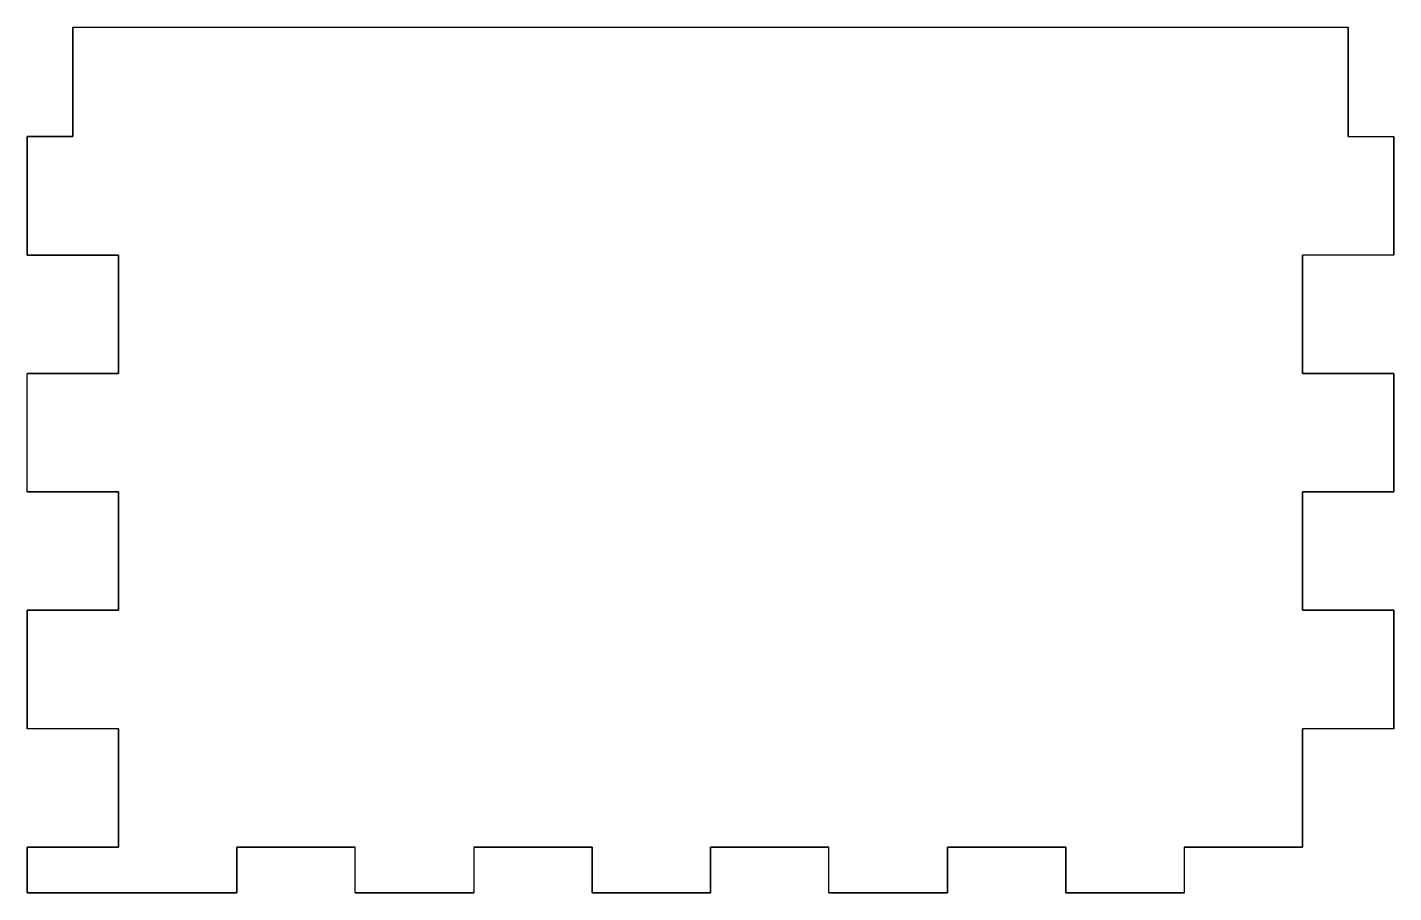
# Model space of a CAD drawing. Header units: millimetres. Extents: x -75 to 75, y -50 to 45.
import ezdxf

# ---------------------------------------------------------------- set-up
doc = ezdxf.new("R2010")
doc.units = ezdxf.units.MM
doc.layers.get('0').update_dxf_attribs({"linetype": 'CONTINUOUS'})

msp = doc.modelspace()

# ---------------------------------------------------------------- linework, layer by layer
for p, q in [((-70, 45), (-70, 33)), ((-70, 45), (70, 45)), ((70, 33), (70, 45)), ((-70, 33), (-75, 33)), ((-75, 33), (-75, 20)), ((70, 33), (75, 33)), ((75, 20), (75, 33)), ((-75, 20), (-65, 20)), ((-65, 20), (-65, 7)), ((65, 7), (65, 20)), ((75, 20), (65, 20)), ((-65, 7), (-75, 7)), ((-75, -6), (-75, 7)), ((75, 7), (65, 7)), ((75, -6), (75, 7)), ((65, -19), (65, -6)), ((65, -6), (75, -6)), ((-75, -6), (-65, -6)), ((-65, -6), (-65, -19)), ((-65, -19), (-75, -19)), ((-75, -19), (-75, -32)), ((75, -19), (65, -19)), ((75, -32), (75, -19)), ((-65, -32), (-75, -32)), ((-65, -32), (-65, -45)), ((65, -45), (65, -32)), ((75, -32), (65, -32)), ((-75, -45), (-75, -50)), ((-65, -45), (-75, -45)), ((-52, -50), (-52, -45)), ((-52, -45), (-39, -45)), ((-39, -50), (-39, -45)), ((-26, -45), (-26, -50)), ((-26, -45), (-13, -45)), ((-13, -45), (-13, -50)), ((0, -50), (0, -45)), ((0, -45), (13, -45)), ((13, -50), (13, -45)), ((26, -50), (26, -45)), ((26, -45), (39, -45)), ((39, -45), (39, -50)), ((52, -45), (52, -50)), ((52, -45), (65, -45)), ((-75, -50), (-52, -50)), ((-39, -50), (-26, -50)), ((-13, -50), (0, -50)), ((13, -50), (26, -50)), ((39, -50), (52, -50))]:
    msp.add_line(p, q)
msp.add_lwpolyline([(65, -32), (65, -45), (52, -45), (52, -50), (39, -50), (39, -45), (26, -45), (26, -50), (13, -50), (13, -45), (0, -45), (0, -50), (-13, -50), (-13, -45), (-26, -45), (-26, -50), (-39, -50), (-39, -45), (-52, -45), (-52, -50), (-75, -50), (-75, -45), (-65, -45), (-65, -32), (-75, -32), (-75, -19), (-65, -19), (-65, -6), (-75, -6), (-75, 7), (-65, 7), (-65, 20), (-75, 20), (-75, 33), (-70, 33), (-70, 45), (70, 45), (70, 33), (75, 33), (75, 20), (65, 20), (65, 7), (75, 7), (75, -6), (65, -6), (65, -19), (75, -19), (75, -32)], close=True)

doc.saveas('drawing.dxf')
